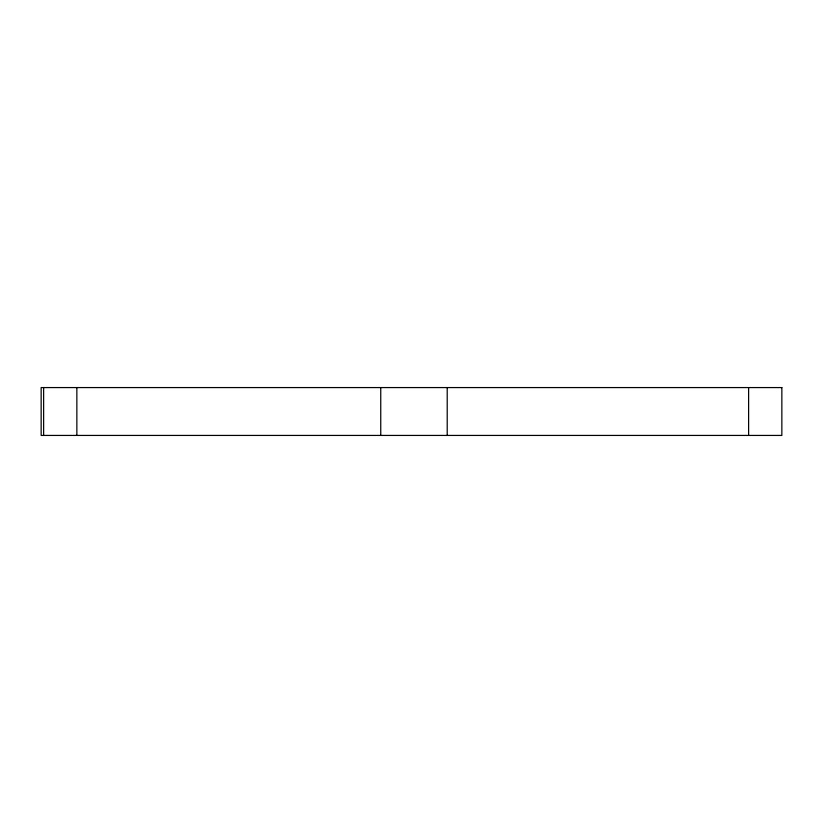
<?xml version="1.0" encoding="UTF-8"?>
<svg xmlns="http://www.w3.org/2000/svg" width="823" height="823" viewBox="0 0 823 823"><rect width="100%" height="100%" fill="white"/><g stroke="black" fill="none" stroke-linecap="round" stroke-linejoin="round"><path stroke-width="1.23" d="M748.621 387.571L748.621 435.429M447.208 387.571L447.208 435.429M380.751 387.571L380.751 435.429M76.858 387.571L76.858 435.429M43.629 387.571L43.629 435.429M781.85 387.571L41.15 387.571L41.15 435.429L781.85 435.429L781.85 387.571"/></g></svg>
